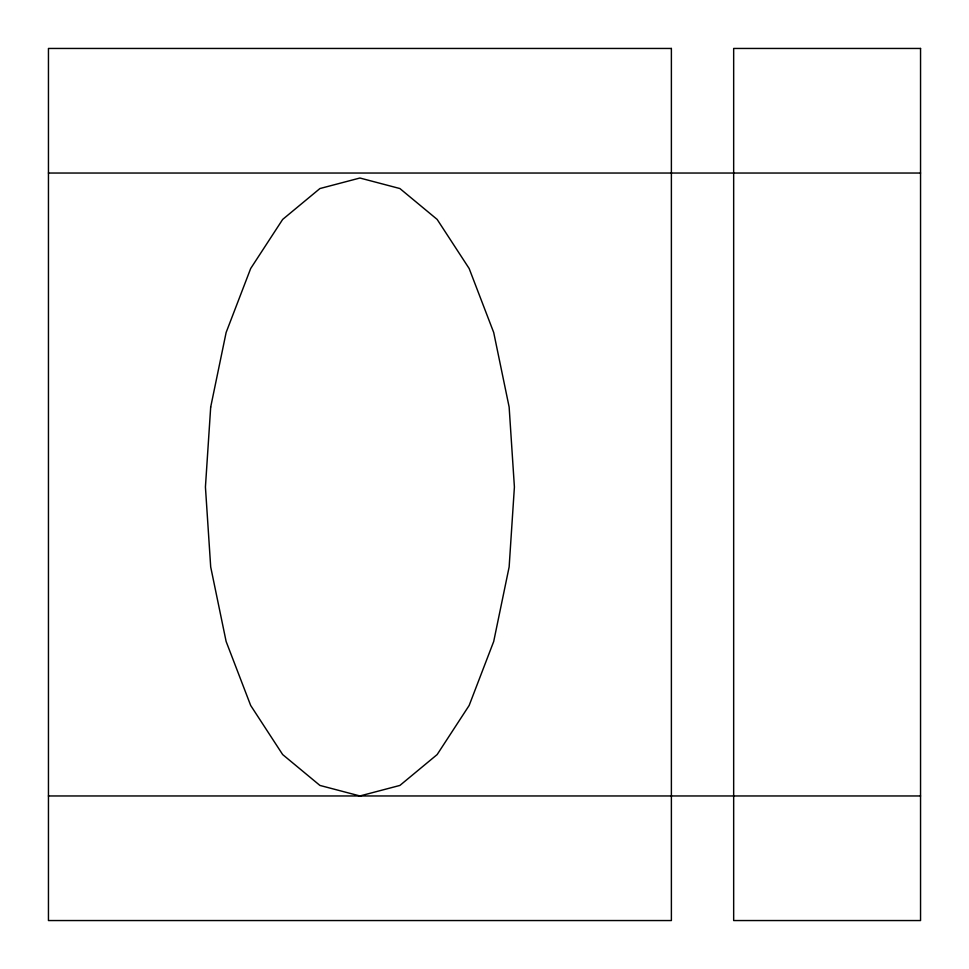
<?xml version="1.0" encoding="UTF-8"?>
<svg xmlns="http://www.w3.org/2000/svg" width="969" height="969" viewBox="0 0 969 969"><rect width="100%" height="100%" fill="white"/><g stroke="black" fill="none" stroke-linecap="round" stroke-linejoin="round"><path stroke-width="1.45" d="M48.45 173.039L920.55 173.039M48.45 795.961L920.55 795.961M210.697 407.028L205.428 486.995L210.697 566.962L226.128 641.478L250.68 705.468L282.669 754.572L319.927 785.435L359.911 795.961L399.894 785.435L437.152 754.572L469.153 705.468L493.706 641.478L509.137 566.962L514.406 486.995L509.137 407.028L493.706 332.5L469.153 268.51L437.152 219.418L399.894 188.543L359.911 178.017L319.927 188.543L282.669 219.418L250.68 268.51L226.128 332.5L210.697 407.028M671.384 48.45L48.45 48.45L48.45 920.55L671.384 920.55L671.384 48.45M920.55 48.45L733.666 48.45L733.666 920.55L920.55 920.55L920.55 48.45"/></g></svg>
